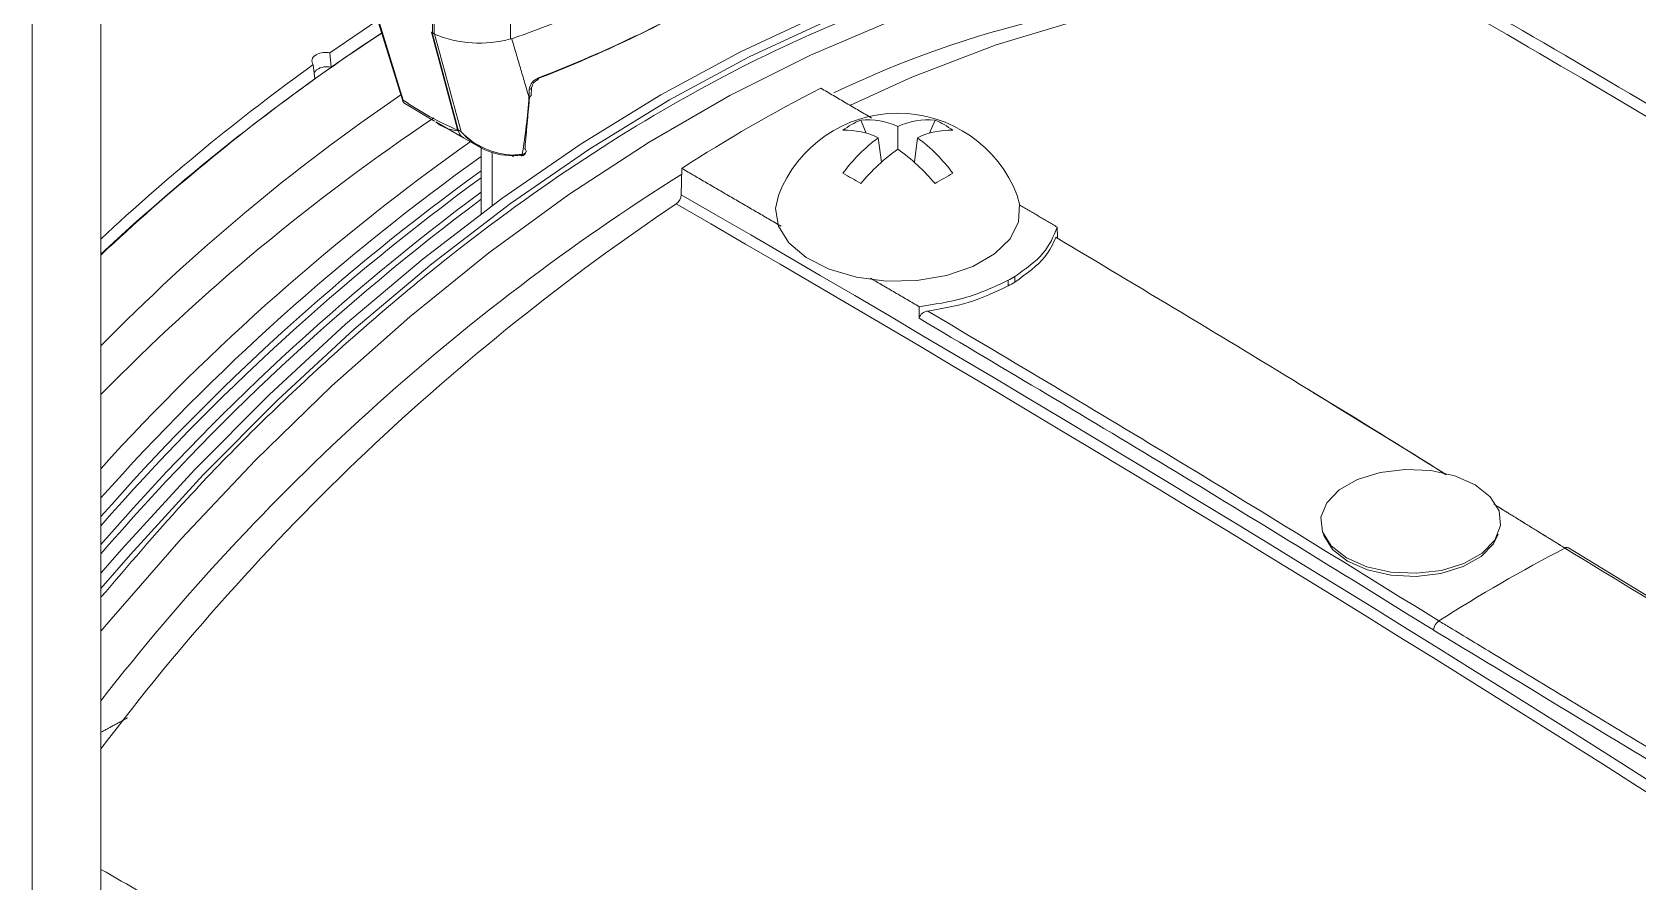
# Model space of a CAD drawing. Extents: x 8 to 113, y 2 to 87.
# Drawn here: x 77.362 to 80.461, y 9.991 to 11.63 of the extents above; entities that cross this region are included whole.
import ezdxf

# ---------------------------------------------------------------- set-up
doc = ezdxf.new("R2010")
doc.units = 0
doc.header["$MEASUREMENT"] = 0
doc.layers.add('OBJECT', color=7, linetype='CONTINUOUS')

msp = doc.modelspace()

# ---------------------------------------------------------------- linework, layer by layer
at = {"layer": 'OBJECT', "linetype": 'Continuous', "lineweight": 15}
for p, q in [((77.4947, 5.7086), (77.4947, 13.0351)), ((77.3618, 5.6319), (77.3618, 12.9584)), ((78.008, 11.7206), (78.0778, 11.4946)), ((78.078, 11.4987), (78.0098, 11.7194)), ((78.1342, 11.6285), (78.1342, 11.7306)), ((78.1379, 11.7284), (78.1379, 11.6264)), ((78.2851, 11.6166), (78.2851, 11.7182)), ((78.1326, 11.6295), (78.132, 11.6299)), ((78.1829, 11.4417), (78.1326, 11.6295)), ((78.1342, 11.6285), (78.1337, 11.6288)), ((78.1337, 11.6288), (78.184, 11.441)), ((78.1379, 11.6264), (78.1342, 11.6285)), ((78.1383, 11.6262), (78.1379, 11.6264)), ((77.9071, 11.5397), (77.9041, 11.5669)), ((77.9388, 11.5621), (77.9361, 11.5896)), ((78.141, 11.4566), (78.1944, 11.4257)), ((78.19, 11.4376), (78.184, 11.441)), ((78.9609, 11.4602), (78.9718, 11.4347)), ((79.0326, 11.4477), (79.0326, 11.404)), ((79.1044, 11.4602), (79.0935, 11.4347)), ((78.1944, 11.4257), (78.2275, 11.4067)), ((78.2286, 11.2794), (78.2286, 11.407)), ((79.0008, 11.3788), (78.9948, 11.4258)), ((79.0645, 11.3788), (79.0705, 11.4258)), ((78.2498, 11.2952), (78.2498, 11.3978)), ((78.6157, 11.3669), (78.6146, 11.3161)), ((79.855, 10.6586), (79.8539, 10.6617))]:
    msp.add_line(p, q, dxfattribs=at)
at = {"layer": 'OBJECT', "linetype": 'Continuous', "lineweight": 15, "flags": 128}
for points in [[(79.8832, 11.8129), (79.7519, 11.8297), (79.6157, 11.8336), (79.4752, 11.8248), (79.331, 11.8031), (79.1836, 11.7689), (79.0337, 11.7221), (78.8819, 11.6629), (78.7288, 11.5917), (78.5751, 11.5087), (78.4213, 11.4142), (78.2682, 11.3087), (78.1164, 11.1925), (77.9665, 11.0663), (77.8191, 10.9304), (77.6749, 10.7854), (77.5344, 10.6321), (77.4947, 10.5864)], [(79.9002, 11.8031), (79.7689, 11.8199), (79.6327, 11.8238), (79.4922, 11.815), (79.348, 11.7933), (79.2006, 11.7591), (79.0507, 11.7123), (78.8989, 11.6531), (78.7458, 11.5819), (78.592, 11.4989), (78.4383, 11.4044), (78.2852, 11.2989), (78.1334, 11.1827), (77.9835, 11.0565), (77.8361, 10.9206), (77.6919, 10.7756), (77.5514, 10.6223), (77.4947, 10.5568)], [(77.4947, 10.4744), (77.5097, 10.4924), (77.6493, 10.6525), (77.793, 10.8044), (77.9404, 10.9473), (78.0907, 11.0806), (78.2434, 11.2038), (78.3977, 11.3164), (78.553, 11.4178), (78.7086, 11.5077), (78.8639, 11.5856), (79.0182, 11.6512), (79.1709, 11.7042), (79.3212, 11.7444), (79.4686, 11.7716), (79.6123, 11.7858), (79.7519, 11.7868), (79.8866, 11.7746), (80.016, 11.7493)], [(80.1255, 11.673), (79.9877, 11.6988), (79.8439, 11.7097), (79.6947, 11.7058), (79.5409, 11.687), (79.3833, 11.6534), (79.2225, 11.6053), (79.0595, 11.5427), (78.9411, 11.4889)], [(77.9361, 11.5896), (77.9987, 11.6324), (78.029, 11.6525)], [(77.9388, 11.5619), (78.0007, 11.6043), (78.0366, 11.628)], [(78.339, 11.5416), (78.3389, 11.5402), (78.3386, 11.5391), (78.3382, 11.5383), (78.3376, 11.5377), (78.3372, 11.5375)], [(78.3252, 11.5094), (78.3257, 11.5195), (78.3259, 11.5238)], [(78.0793, 11.4934), (78.1242, 11.4664), (78.1386, 11.4582)], [(78.1841, 11.4393), (78.1866, 11.4336), (78.1901, 11.4291), (78.1944, 11.4257), (78.1944, 11.4257)], [(78.29, 11.3924), (78.29, 11.3913), (78.2899, 11.3904), (78.2899, 11.3898), (78.2898, 11.3895), (78.2897, 11.3895), (78.2895, 11.3898), (78.2894, 11.3904), (78.2893, 11.3913)], [(78.3075, 11.3941), (78.3074, 11.3929), (78.3073, 11.392), (78.3071, 11.3913), (78.3068, 11.391), (78.3066, 11.3909)], [(78.8021, 11.3146), (78.7968, 11.2896), (78.8023, 11.2556), (78.8224, 11.2235), (78.8556, 11.1952), (78.9, 11.1726), (78.9527, 11.1571), (79.0104, 11.1497), (79.0696, 11.1508), (79.1264, 11.1603), (79.1773, 11.1777), (79.2191, 11.2018), (79.2492, 11.2312), (79.2657, 11.264), (79.2676, 11.2982), (79.2632, 11.3146)], [(79.8523, 10.6658), (79.8493, 10.6943), (79.8604, 10.7221), (79.8846, 10.7471), (79.9199, 10.767), (79.9636, 10.7805), (80.0121, 10.7862), (80.0614, 10.7839), (80.1076, 10.7736), (80.1469, 10.7563), (80.1761, 10.7332), (80.1929, 10.7063), (80.1959, 10.6778), (80.1848, 10.65), (80.1606, 10.625), (80.1253, 10.6051), (80.0816, 10.5916), (80.0331, 10.5859), (79.9838, 10.5882), (79.9376, 10.5985), (79.8983, 10.6159), (79.8691, 10.6389), (79.8523, 10.6658)], [(80.1913, 10.6617), (80.1823, 10.643), (80.1585, 10.6185), (80.1237, 10.5988), (80.0807, 10.5856), (80.033, 10.5799), (79.9844, 10.5822), (79.939, 10.5923), (79.9003, 10.6094), (79.8715, 10.6321), (79.855, 10.6586)], [(83.3216, 8.8094), (82.5408, 9.2854), (80.3271, 10.635)]]:
    msp.add_lwpolyline(points, dxfattribs=at)
at = {"layer": 'OBJECT', "linetype": 'Continuous', "lineweight": 15}
for centre, radius, start, end in [((77.4478, 14.0294), 2.5543, 289.1923, 298.2593), ((67.9133, -9.6634), 24.7602, 58.33973, 59.96909), ((77.3497, 14.0718), 2.718, 291.2357, 299.1774), ((77.3897, 14.0025), 2.6377, 291.0943, 299.316), ((79.7717, 9.7149), 1.994, 90.747, 115.6342), ((63.387, -17.3242), 33.4816, 57.3749, 60.00453), ((63.7553, -16.6968), 32.7759, 57.29027, 59.97634), ((80.2747, 8.2261), 4.0722, 123.3411, 133.0546), ((78.2254, 11.8316), 0.2232, 247.0149, 285.5045), ((80.3413, 8.1801), 4.1726, 125.7379, 133.0162), ((77.9139, 11.5741), 0.0121, 115.7986, 216.104), ((77.9277, 11.5554), 0.0352, 76.1144, 118.5465), ((77.9303, 11.5287), 0.0343, 75.6045, 123.1662), ((80.3212, 8.185), 4.1328, 125.7402, 133.1505), ((78.3487, 11.5157), 0.0276, 110.4406, 173.1217), ((78.3432, 11.521), 0.0175, 109.9965, 170.508), ((80.2055, 8.3715), 3.793, 124.1997, 135.6173), ((78.4194, 11.994), 0.6016, 235.4238, 246.8227), ((77.2738, 11.5726), 1.0491, 350.2013, 356.2799), ((78.3194, 11.5103), 0.00589, 281.6413, 350.9635), ((78.3201, 11.5247), 0.00586, 281.5276, 351.9959), ((80.3615, 8.6524), 3.2275, 117.2472, 122.7474), ((79.0326, 11.2268), 0.2466, 20.836, 159.164), ((80.4007, 8.0849), 4.0674, 123.8139, 135.5995), ((78.1906, 11.5179), 0.0789, 230.899, 265.2327), ((78.1824, 11.4415), 0.000563, 298.6363, 24.8865), ((78.2082, 11.4604), 0.0321, 217.2108, 221.1806), ((78.1952, 11.4605), 0.0224, 236.7566, 240.0193), ((78.1808, 11.44), 0.00332, 346.8486, 18.0577), ((78.2952, 11.5371), 0.1448, 223.3998, 267.9642), ((78.2896, 11.5217), 0.1304, 220.1513, 269.8346), ((79.0255, 11.3086), 0.1648, 113.0751, 126.9196), ((78.9328, 11.302), 0.1385, 63.4129, 92.5896), ((78.9743, 11.3247), 0.1361, 64.606, 95.6228), ((79.091, 11.3247), 0.1361, 84.3771, 115.394), ((79.1325, 11.302), 0.1385, 87.4104, 116.5871), ((79.0398, 11.3086), 0.1648, 53.0803, 66.9251), ((80.7562, 7.8172), 4.4119, 125.2908, 137.6675), ((79.1797, 11.1728), 0.3134, 126.163, 143.8844), ((78.8856, 11.1728), 0.3134, 36.1156, 53.837), ((80.8099, 7.774), 4.4427, 125.5232, 138.2643), ((78.3074, 11.3929), 0.0021, 185.0659, 247.4287), ((78.3053, 11.4008), 0.01, 277.3788, 351.6796), ((78.3079, 11.4018), 0.00768, 266.7787, 341.9011), ((78.3095, 11.3999), 0.00581, 354.6154, 55.1579), ((79.2498, 11.0971), 0.3759, 125.285, 140.2138), ((78.8155, 11.0971), 0.3759, 39.7861, 54.7152), ((80.8478, 7.743), 4.4678, 125.891, 138.6343), ((80.9458, 7.6587), 4.3704, 122.223, 142.1536), ((80.8677, 7.7264), 4.4819, 126.0752, 138.8156), ((78.3024, 10.2367), 1.2829, 59.1157, 60.8897), ((79.7631, 10.2364), 1.2832, 119.1105, 120.8841), ((80.9726, 7.6232), 4.6049, 126.5764, 139.0486), ((78.5917, 11.3173), 0.0229, 304.3088, 356.8542), ((53.5103, -32.2783), 50.306, 54.41677, 60.06412), ((80.9926, 7.6071), 4.6187, 126.7585, 139.2303), ((81.1826, 7.4647), 4.6199, 123.9189, 142.9648), ((53.1883, -32.7807), 50.8818, 54.45018, 60.03199), ((80.8628, 8.3642), 3.2221, 119.8667, 120.128), ((80.8648, 8.3503), 3.2257, 119.8667, 120.1279), ((79.091, 11.0738), 0.0177, 90.6689, 166.7061), ((81.7849, 7.8161), 3.1763, 117.4627, 122.5319), ((80.324, 10.6286), 0.00712, 64.8136, 123.0466), ((80.324, 10.6285), 0.00714, 64.186, 122.8492), ((80.0904, 10.474), 0.0242, 124.2145, 173.9673), ((80.0739, 10.4888), 0.0143, 238.1058, 238.8163), ((80.0903, 10.4743), 0.0239, 124.3657, 174.8161)]:
    msp.add_arc(centre, radius, start, end, dxfattribs=at)
msp.add_ellipse((76.7425, 12.2181), major_axis=(-1.7697, 5.6286), ratio=0.198355, start_param=4.51127, end_param=4.544961, dxfattribs=at)
for points, knots in [([(79.9454, 11.7791), (79.8705, 11.7917), (79.7205, 11.8167), (79.477, 11.8054), (79.2237, 11.7587), (78.9619, 11.6722), (78.6957, 11.5494), (78.4281, 11.3913), (78.1626, 11.1992), (77.9029, 10.9758), (77.6786, 10.755), (77.5471, 10.6009), (77.4947, 10.5396)], [0, 0, 0, 0, 0.10339, 0.207109, 0.310498, 0.413888, 0.517607, 0.620996, 0.724386, 0.828105, 0.931495, 1, 1, 1, 1]), ([(78.0777, 11.4951), (78.0776, 11.4961), (78.0775, 11.4972), (78.078, 11.4987), (78.078, 11.4987)], [0, 0, 0, 0, 0.980028, 1, 1, 1, 1]), ([(79.3401, 11.2538), (79.3332, 11.2364), (79.3193, 11.2016), (79.2786, 11.1728), (79.2582, 11.1584)], [0, 0, 0, 0, 0.499339, 1, 1, 1, 1]), ([(79.2585, 11.1476), (79.2804, 11.1633), (79.3173, 11.1898), (79.3318, 11.2212), (79.3377, 11.234)], [0, 0, 0, 0, 0.593206, 1, 1, 1, 1]), ([(80.0908, 10.7762), (80.0023, 10.8311), (79.7513, 10.9869), (79.5002, 11.1369), (79.3377, 11.234)], [0, 0, 0, 0, 0.352604, 1, 1, 1, 1]), ([(79.2455, 11.151), (79.2179, 11.1382), (79.1668, 11.1143), (79.1033, 11.1047), (79.0741, 11.1002)], [0, 0, 0, 0, 0.540093, 1, 1, 1, 1]), ([(79.0908, 11.0915), (79.1175, 11.0963), (79.1748, 11.1066), (79.221, 11.1286), (79.2457, 11.1403)], [0, 0, 0, 0, 0.466003, 1, 1, 1, 1]), ([(80.0663, 10.4766), (79.9009, 10.5788), (79.5703, 10.7832), (79.2392, 10.9797), (79.0738, 11.0778)], [0, 0, 0, 0, 0.500228, 1, 1, 1, 1]), ([(79.0908, 11.0915), (79.254, 10.9946), (79.5829, 10.7994), (79.9113, 10.5963), (80.0768, 10.4941)], [0, 0, 0, 0, 0.496304, 1, 1, 1, 1]), ([(79.8281, 10.9385), (79.8304, 10.9371), (79.9181, 10.8843), (80.0058, 10.8295), (80.0911, 10.7761)], [0, 0, 0, 0, 0.026438, 1, 1, 1, 1]), ([(83.3146, 8.8089), (83.3075, 8.8132), (83.2723, 8.8347), (83.1241, 8.9251), (82.5314, 9.2864), (81.5685, 9.8734), (80.7185, 10.3916), (80.3201, 10.6345)], [0, 0, 0, 0, 0.007069, 0.035343, 0.14844, 0.600828, 1, 1, 1, 1]), ([(80.0768, 10.4941), (80.0839, 10.4898), (80.1193, 10.4683), (80.268, 10.3783), (80.8629, 10.0183), (81.8293, 9.4333), (82.6824, 8.9169), (83.0823, 8.6749)], [0, 0, 0, 0, 0.007069, 0.035343, 0.14844, 0.600828, 1, 1, 1, 1]), ([(77.4947, 10.0149), (77.5469, 9.9848), (77.6703, 9.9135), (77.8304, 9.8209), (78.0102, 9.717), (78.1905, 9.6126), (78.4391, 9.4688), (78.6164, 9.3662), (78.7209, 9.3057)], [0, 0, 0, 0, 0.129137, 0.305646, 0.3939, 0.570407, 0.746916, 1, 1, 1, 1])]:
    msp.add_open_spline(points, degree=3, knots=knots, dxfattribs=at)
for points in [[(80.9095, 11.4119), (80.2736, 11.7653)], [(78.1326, 11.6295), (78.1337, 11.6288)], [(78.2875, 11.617), (78.2851, 11.6166)], [(78.3206, 11.5046), (78.2875, 11.617)], [(77.9108, 11.5863), (77.9086, 11.5849)], [(77.9093, 11.5556), (77.9059, 11.5511)], [(77.9115, 11.5574), (77.9093, 11.5556)], [(78.3128, 11.4047), (78.3219, 11.5053)], [(78.3213, 11.519), (78.3206, 11.5046)], [(78.9821, 11.4641), (78.8839, 11.5217)], [(78.0804, 11.4928), (78.0777, 11.4951)], [(78.2893, 11.3913), (78.3053, 11.3927)], [(78.3075, 11.3941), (78.29, 11.3924)], [(78.6157, 11.3669), (78.8072, 11.2555)], [(79.3401, 11.2538), (79.2679, 11.2963)], [(79.3409, 11.232), (79.3401, 11.2538)], [(79.2582, 11.1584), (79.2585, 11.1476)], [(78.9801, 11.1549), (79.0741, 11.1002)], [(79.2457, 11.1403), (79.2455, 11.151)], [(79.0741, 11.1002), (79.0738, 11.0778)], [(80.3201, 10.6345), (80.1831, 10.7192)], [(80.1858, 10.7176), (80.3297, 10.6287)], [(83.072, 8.6573), (80.0665, 10.4765)], [(77.4947, 10.2792), (77.5459, 10.3071)]]:
    msp.add_open_spline(points, degree=1, dxfattribs=at)

doc.saveas('drawing.dxf')
